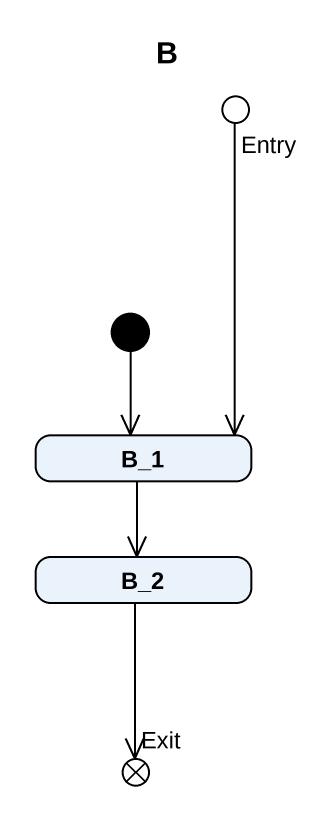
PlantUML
@startuml
title B
hide empty description
state Entry <<choice>>
state B_1
state B_2
state Exit <<choice>>
[*] --> B_1
Entry --> B_1
B_1 --> B_2
B_2 --> Exit
@enduml
